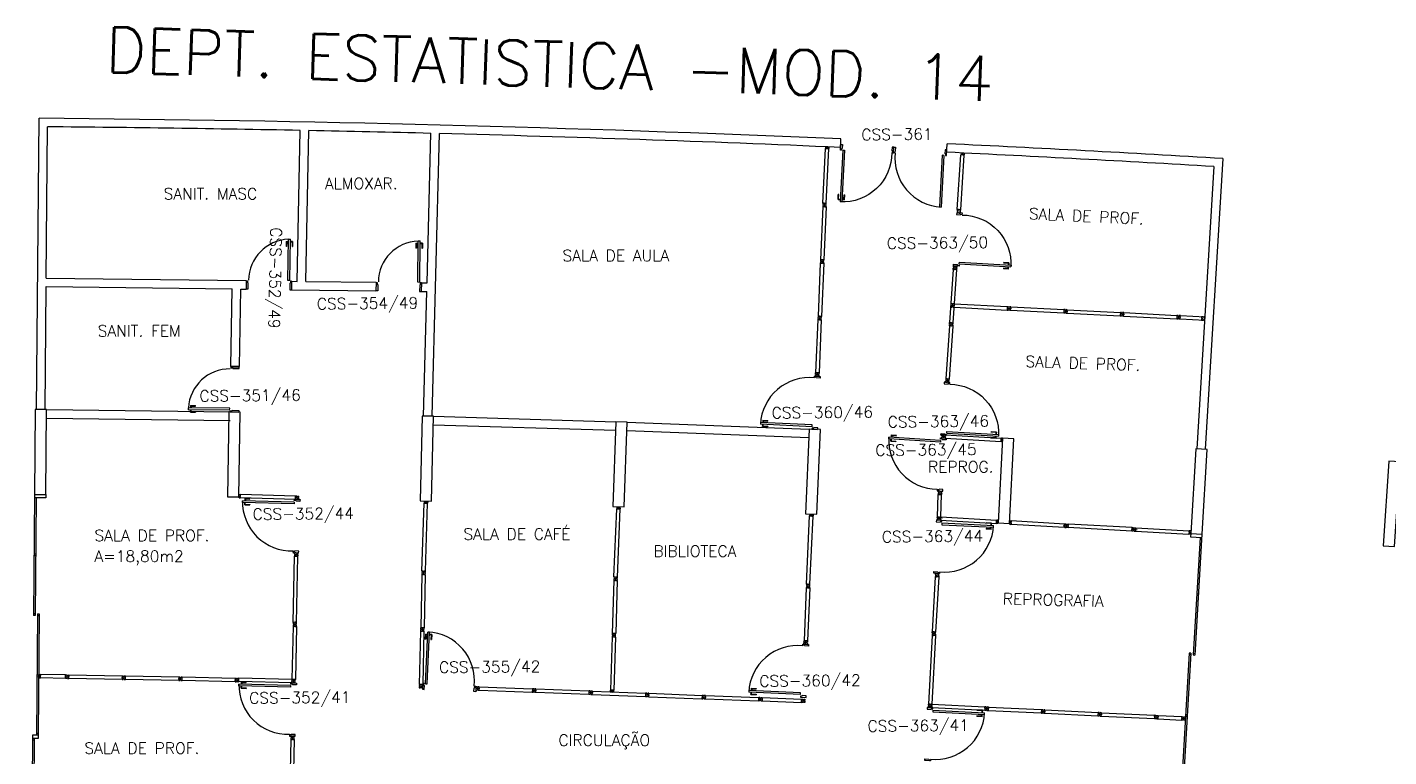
# Model space of a CAD drawing. Extents: x -152 to 150, y 325 to 437.
# Drawn here: x 3.64 to 27.71, y 396.22 to 409.12 of the extents above; entities that cross this region are included whole.
import ezdxf
from ezdxf.enums import TextEntityAlignment as Align

# ---------------------------------------------------------------- set-up
doc = ezdxf.new("R2010")
doc.units = 0
doc.header["$LTSCALE"] = 0.01
doc.header["$MEASUREMENT"] = 0
doc.layers.get('0').update_dxf_attribs({"linetype": 'CONTINUOUS'})
for name, color, linetype in [('ALV', 2, 'CONTINUOUS'), ('AREA', 2, 'CONTINUOUS'), ('DIV', 2, 'CONTINUOUS'), ('ESQ', 1, 'CONTINUOUS'), ('ESTR', 3, 'CONTINUOUS'), ('TEXTO', 2, 'CONTINUOUS'), ('TEXTO-ENDEREÇO', 2, 'CONTINUOUS'), ('USO', 2, 'CONTINUOUS')]:
    doc.layers.add(name, color=color, linetype=linetype)
doc.styles.add('LEGENDA', font='romans.shx', dxfattribs={"height": 0.2})
doc.styles.add('UNB-100', font='simplex.shx', dxfattribs={"height": 3})
doc.styles.add('UNB-100-1', font='simplex.shx', dxfattribs={"height": 0.2})

# ---------------------------------------------------------------- blocks, each defined once
blk = doc.blocks.new('PILAR-SSC')
blk.add_lwpolyline([(0.003, -27.952), (0.203, -27.952), (0.203, -26.452), (0.003, -26.452)], close=True)
blk = doc.blocks.new('DIVMT-SSC')
for p, q in [((0, 0.005), (0, -0.005)), ((0, -0.005), (0, 0.005)), ((-0.03, -0.03), (-0.03, -0.97)), ((0.006, -0.03), (-0.006, -0.03)), ((-0.005, 0), (0.005, 0)), ((0.005, 0), (-0.005, 0)), ((0.006, -0.02), (0.006, -0.03)), ((0.03, -0.03), (0.03, -0.97)), ((0.03, -0.97), (-0.03, -0.97)), ((-0.006, -0.98), (-0.006, -0.97)), ((-0.006, -0.98), (0.006, -0.98)), ((0.006, -1.001), (-0.006, -1.001)), ((0.005, -0.97), (-0.005, -0.97)), ((0, -0.994), (0, -1.007)), ((0, -1.02), (0, -1.021)), ((0.006, -0.98), (0.006, -0.97))]:
    blk.add_line(p, q)
blk.add_lwpolyline([(0.006, -0.02), (-0.006, -0.02), (0.006, -0.02), (0.006, -0.03), (0.03, -0.03), (0.03, -0.008), (0.02, -0.008), (0.02, 0.008), (0.03, 0.008), (0.03, 0.03), (0.006, 0.03), (0.006, 0.02), (-0.006, 0.02), (-0.006, 0.03), (-0.03, 0.03), (-0.03, 0.008), (-0.02, 0.008), (-0.02, -0.008), (-0.03, -0.008), (-0.03, -0.03), (-0.006, -0.03), (-0.006, -0.02), (-0.006, -0.03)])
blk = doc.blocks.new('DIVINI-SSC')
for p, q in [((-0.02, 0), (-0.02, -0.008)), ((-0.02, 0), (0.001, 0)), ((-0.005, 0), (0.005, 0)), ((0, 0.005), (0, -0.005)), ((0.001, 0), (0.02, 0)), ((-0.03, -0.008), (-0.02, -0.008)), ((-0.03, -0.008), (-0.03, -0.028)), ((-0.03, -0.028), (-0.008, -0.028)), ((-0.03, -0.03), (0.03, -0.03)), ((-0.03, -0.975), (-0.03, -0.03)), ((-0.009, -0.03), (-0.027, -0.03)), ((-0.008, -0.019), (0.008, -0.019)), ((-0.008, -0.019), (-0.008, -0.028)), ((-0.006, -0.021), (-0.006, -0.03)), ((0.006, -0.021), (-0.006, -0.021)), ((-0.006, -0.023), (-0.006, -0.027)), ((-0.004, -0.021), (0.004, -0.021)), ((0.006, -0.021), (0.006, -0.03)), ((0.006, -0.023), (0.006, -0.027)), ((0.008, -0.019), (0.008, -0.028)), ((0.03, -0.028), (0.008, -0.028)), ((0.009, -0.03), (0.027, -0.03)), ((0.02, 0), (0.02, -0.008)), ((0.03, -0.008), (0.02, -0.008)), ((0.03, -0.008), (0.03, -0.028)), ((0.03, -0.975), (0.03, -0.03)), ((0.004, -0.951), (0.004, -0.953)), ((-0.03, -0.975), (0.03, -0.975)), ((-0.009, -0.975), (-0.027, -0.975)), ((-0.006, -0.985), (-0.006, -0.975)), ((0.006, -0.985), (-0.006, -0.985)), ((0.006, -1.01), (-0.006, -1.01)), ((0, -0.985), (0, -0.988)), ((0, -1.003), (0, -1.018)), ((0.006, -0.985), (0.006, -0.975)), ((0.03, -0.975), (0.009, -0.975)), ((0.009, -0.975), (0.027, -0.975))]:
    blk.add_line(p, q)
blk = doc.blocks.new('PDV2D-SSC')
for p, q in [((-0.106, 0.965), (-0.076, 0.965)), ((-0.106, 0.05), (-0.106, 0.965)), ((-0.076, 0.05), (-0.076, 0.965)), ((-0.148, 0.925), (-0.108, 0.925)), ((-0.148, 0.925), (-0.148, 0.835)), ((-0.138, 0.835), (-0.148, 0.835)), ((-0.138, 0.915), (-0.108, 0.915)), ((-0.138, 0.915), (-0.138, 0.835)), ((-0.034, 0.925), (-0.074, 0.925)), ((-0.044, 0.915), (-0.074, 0.915)), ((-0.044, 0.915), (-0.044, 0.835)), ((-0.044, 0.835), (-0.034, 0.835)), ((-0.034, 0.925), (-0.034, 0.835)), ((-0.95, 0.05), (-0.97, 0.05)), ((-0.97, 0.05), (-0.97, 0.035)), ((-0.97, 0.035), (-0.97, -0.035)), ((-0.95, 0.02), (-0.95, 0.05)), ((-0.95, 0.02), (-0.94, 0.02)), ((-0.94, -0.05), (-0.94, 0.02)), ((-0.076, 0.05), (-0.106, 0.05)), ((-0.051, 0.02), (-0.061, 0.02)), ((-0.061, -0.05), (-0.061, 0.02)), ((-0.051, 0.05), (-0.031, 0.05)), ((-0.051, 0.02), (-0.051, 0.05)), ((-0.031, 0.05), (-0.031, -0.05)), ((-0.97, -0.035), (-0.97, -0.05)), ((-0.97, -0.05), (-0.94, -0.05)), ((-0.031, -0.05), (-0.061, -0.05))]:
    blk.add_line(p, q)
at = {"color": 1}
blk.add_arc((-0.076, 0.1), 0.865, 90, 183.3214, dxfattribs=at)
blk = doc.blocks.new('ESQCE-SSC')
for p, q in [((0, 0), (0, -2.143)), ((0.2, 0), (0.2, -0.06)), ((0.2, -0.06), (0, -0.06)), ((0.03, -0.06), (0.03, -2.143)), ((0.03, -1.056), (0, -1.056)), ((0.03, -1.086), (0, -1.086)), ((0.03, -2.113), (0, -2.113)), ((0.03, -2.143), (0, -2.143)), ((0.07, -2.113), (0.07, -4.253)), ((0.07, -2.113), (0.1, -2.113)), ((0.07, -2.143), (0.1, -2.143)), ((0.1, -2.113), (0.1, -4.253)), ((0.1, -3.199), (0.07, -3.199)), ((0.1, -3.229), (0.07, -3.229)), ((0, -4.256), (0, -6.443)), ((0.1, -4.256), (0, -4.256)), ((0.1, -4.316), (0, -4.316)), ((0.03, -4.316), (0.03, -6.443)), ((0.07, -4.223), (0.1, -4.223)), ((0.07, -4.253), (0.1, -4.253)), ((0.1, -4.256), (0.1, -4.316)), ((0.03, -4.346), (0, -4.346)), ((0.03, -6.413), (0, -6.413)), ((0.03, -6.443), (0, -6.443)), ((0.1, -6.413), (0.07, -6.413)), ((0.07, -6.413), (0.07, -8.571)), ((0.1, -6.443), (0.07, -6.443)), ((0.1, -6.413), (0.1, -8.571)), ((0.1, -7.485), (0.07, -7.485)), ((0.1, -7.515), (0.07, -7.515)), ((0, -8.541), (0.03, -8.541)), ((0, -8.541), (0, -10.694)), ((0, -8.571), (0.03, -8.571)), ((0.03, -8.541), (0.03, -10.694)), ((0.1, -8.541), (0.07, -8.541)), ((0.07, -8.571), (0.1, -8.571)), ((0.03, -9.628), (0, -9.628)), ((0.03, -9.658), (0, -9.658)), ((0.03, -10.664), (0, -10.664)), ((0.102, -10.694), (0, -10.694)), ((0, -10.694), (0, -10.755)), ((0.03, -10.694), (0, -10.694)), ((0, -10.755), (0.102, -10.755)), ((0.1, -10.755), (0.07, -10.755)), ((0.07, -10.755), (0.07, -12.882)), ((0.1, -10.785), (0.07, -10.785)), ((0.1, -10.755), (0.1, -12.882)), ((0.102, -10.755), (0.102, -10.694)), ((0.1, -11.77), (0.07, -11.77)), ((0, -12.887), (0, -15.019)), ((0.03, -12.852), (0.03, -14.95)), ((0, -14.95), (0.2, -14.95)), ((0.2, -14.95), (0.2, -15.019))]:
    blk.add_line(p, q)
blk = doc.blocks.new('MTINI-SSC')
for p, q in [((-0.03, 0.008), (-0.03, 0.028)), ((-0.03, 0.028), (-0.008, 0.028)), ((-0.03, 0.008), (-0.02, 0.008)), ((-0.02, 0), (-0.02, 0.008)), ((-0.001, 0), (-0.02, 0)), ((-0.008, 0.019), (-0.008, 0.028)), ((0.008, 0.019), (-0.008, 0.019)), ((0.005, 0), (-0.005, 0)), ((0.02, 0), (-0.001, 0)), ((0, -0.005), (0, 0.005)), ((0.008, 0.019), (0.008, 0.028)), ((0.03, 0.028), (0.008, 0.028)), ((0.03, 0.008), (0.02, 0.008)), ((0.02, 0), (0.02, 0.008)), ((0.03, 0.008), (0.03, 0.028))]:
    blk.add_line(p, q)
blk = doc.blocks.new('MDIVMT-SSC')
for p, q in [((-0.03, 0.03), (-0.03, 0.006)), ((-0.008, 0.03), (-0.03, 0.03)), ((-0.0185, 0.006), (-0.03, 0.006)), ((-0.0185, -0.006), (-0.0185, 0.006)), ((-0.008, 0.03), (-0.008, 0.02)), ((-0.008, 0.02), (0.008, 0.02)), ((-0.0051, 0), (0.0051, 0)), ((-0.0051, 0), (0.0051, 0)), ((0, -0.0051), (0, 0.0051)), ((0, -0.0051), (0, 0.0051)), ((0.008, 0.03), (0.008, 0.02)), ((0.008, 0.03), (0.03, 0.03)), ((0.0205, 0.006), (0.03, 0.006)), ((0.0205, -0.006), (0.0205, 0.006)), ((0.0205, 0.006), (0.03, 0.006)), ((0.0205, -0.006), (0.0205, 0.006)), ((0.03, 0.03), (0.03, -0.03)), ((0.03, 0.03), (0.47, 0.03)), ((0.03, 0.006), (0.03, 0.03)), ((0.03, 0.009), (0.03, 0.027)), ((0.03, 0.005), (0.03, -0.005)), ((0.47, 0.03), (0.47, -0.03)), ((0.4795, 0.006), (0.47, 0.006)), ((0.47, 0.005), (0.47, -0.005)), ((0.4795, -0.006), (0.4795, 0.006)), ((0.4949, 0), (0.5051, 0)), ((0.5051, 0), (0.4949, 0)), ((0.5, -0.0051), (0.5, 0.0051)), ((-0.0185, -0.006), (-0.03, -0.006)), ((-0.03, -0.03), (-0.03, -0.006)), ((-0.008, -0.03), (-0.03, -0.03)), ((-0.008, -0.03), (-0.008, -0.02)), ((-0.008, -0.02), (0.008, -0.02)), ((0.008, -0.03), (0.008, -0.02)), ((0.008, -0.03), (0.03, -0.03)), ((0.0205, -0.006), (0.03, -0.006)), ((0.0205, -0.006), (0.03, -0.006)), ((0.03, -0.006), (0.03, -0.03)), ((0.03, -0.03), (0.03, -0.009)), ((0.03, -0.009), (0.03, -0.027)), ((0.03, -0.03), (0.47, -0.03)), ((0.4795, -0.006), (0.47, -0.006))]:
    blk.add_line(p, q)
blk = doc.blocks.new('MTT-SSC')
for p, q in [((-0.006, 0.03), (-0.03, 0.03)), ((-0.03, 0.008), (-0.03, 0.03)), ((-0.03, 0.008), (-0.02, 0.008)), ((-0.02, -0.008), (-0.02, 0.008)), ((-0.006, 0.0205), (-0.006, 0.03)), ((0.006, 0.0205), (-0.006, 0.0205)), ((0.0051, 0), (-0.0051, 0)), ((-0.0051, 0), (0.0051, 0)), ((0, -0.0051), (0, 0.0051)), ((0, 0.0051), (0, -0.0051)), ((0.006, 0.0205), (0.006, 0.03)), ((0.006, 0.03), (0.03, 0.03)), ((0.02, -0.008), (0.02, 0.008)), ((0.03, 0.008), (0.02, 0.008)), ((0.03, 0.008), (0.03, 0.03)), ((-0.03, -0.008), (-0.02, -0.008)), ((-0.03, -0.008), (-0.03, -0.03)), ((-0.03, -0.03), (-0.006, -0.03)), ((-0.03, -0.03), (-0.009, -0.03)), ((-0.009, -0.03), (-0.027, -0.03)), ((-0.006, -0.0205), (-0.006, -0.03)), ((-0.006, -0.0205), (-0.006, -0.03)), ((0.006, -0.0205), (-0.006, -0.0205)), ((-0.006, -0.0205), (0.006, -0.0205)), ((0.006, -0.0205), (0.006, -0.03)), ((0.006, -0.0205), (0.006, -0.03)), ((0.03, -0.03), (0.006, -0.03)), ((0.03, -0.008), (0.02, -0.008)), ((0.03, -0.008), (0.03, -0.03))]:
    blk.add_line(p, q)
blk = doc.blocks.new('PD80-SSC')
at = {"color": 2}
for p, q in [((-0.777, 0.01), (-0.777, -0.03)), ((-0.777, 0.01), (-0.687, 0.01)), ((-0.687, 0), (-0.687, 0.01)), ((-0.075, 0), (0.075, 0)), ((-0.075, 0), (-0.075, -0.02)), ((0.075, -0.03), (0.075, 0)), ((-0.817, -0.065), (-0.817, -0.03)), ((-0.085, -0.03), (-0.817, -0.03)), ((-0.085, -0.065), (-0.817, -0.065)), ((-0.777, -0.105), (-0.777, -0.065)), ((-0.777, -0.105), (-0.687, -0.105)), ((-0.767, 0), (-0.767, -0.03)), ((-0.767, 0), (-0.687, 0)), ((-0.767, -0.095), (-0.767, -0.065)), ((-0.767, -0.095), (-0.687, -0.095)), ((-0.687, -0.095), (-0.687, -0.105)), ((-0.085, -0.03), (-0.085, -0.065)), ((-0.075, -0.02), (-0.04, -0.02)), ((-0.04, -0.03), (-0.04, -0.02)), ((-0.04, -0.03), (0.075, -0.03)), ((-0.075, -0.781), (-0.04, -0.781)), ((-0.075, -0.801), (-0.075, -0.781)), ((-0.075, -0.801), (0.075, -0.801)), ((-0.075, -0.802), (0.075, -0.802)), ((-0.04, -0.771), (0.075, -0.771)), ((-0.04, -0.771), (-0.04, -0.781)), ((0.075, -0.771), (0.075, -0.801))]:
    blk.add_line(p, q, dxfattribs=at)
at = {"color": 1}
blk.add_arc((-0.085, -0.03), 0.731, 182.6571, 270, dxfattribs=at)
blk = doc.blocks.new('PE80-SSC')
at = {"color": 2}
for p, q in [((0.075, 0), (-0.075, 0)), ((-0.075, -0.03), (-0.075, 0)), ((0.075, 0), (0.075, -0.02)), ((0.777, 0.01), (0.687, 0.01)), ((0.687, 0), (0.687, 0.01)), ((0.777, 0.01), (0.777, -0.03)), ((0.04, -0.03), (-0.075, -0.03)), ((0.075, -0.02), (0.04, -0.02)), ((0.04, -0.03), (0.04, -0.02)), ((0.085, -0.03), (0.817, -0.03)), ((0.085, -0.03), (0.085, -0.065)), ((0.085, -0.065), (0.817, -0.065)), ((0.767, 0), (0.687, 0)), ((0.767, -0.095), (0.687, -0.095)), ((0.687, -0.095), (0.687, -0.105)), ((0.777, -0.105), (0.687, -0.105)), ((0.767, 0), (0.767, -0.03)), ((0.767, -0.095), (0.767, -0.065)), ((0.777, -0.105), (0.777, -0.065)), ((0.817, -0.065), (0.817, -0.03)), ((0.04, -0.771), (-0.075, -0.771)), ((-0.075, -0.771), (-0.075, -0.801)), ((0.075, -0.801), (-0.075, -0.801)), ((0.075, -0.802), (-0.075, -0.802)), ((0.04, -0.771), (0.04, -0.781)), ((0.075, -0.781), (0.04, -0.781)), ((0.075, -0.801), (0.075, -0.781))]:
    blk.add_line(p, q, dxfattribs=at)
at = {"color": 1}
blk.add_arc((0.085, -0.03), 0.731, 270, 357.3429, dxfattribs=at)
blk = doc.blocks.new('PDV2E-SSC')
at = {"layer": 'DIV'}
for p, q in [((0.076, 0.05), (0.076, 0.965)), ((0.106, 0.965), (0.076, 0.965)), ((0.106, 0.05), (0.106, 0.965)), ((0.034, 0.925), (0.034, 0.835)), ((0.034, 0.925), (0.074, 0.925)), ((0.044, 0.835), (0.034, 0.835)), ((0.044, 0.915), (0.044, 0.835)), ((0.044, 0.915), (0.074, 0.915)), ((0.148, 0.925), (0.108, 0.925)), ((0.138, 0.915), (0.108, 0.915)), ((0.138, 0.915), (0.138, 0.835)), ((0.138, 0.835), (0.148, 0.835)), ((0.148, 0.925), (0.148, 0.835)), ((0.031, 0.05), (0.031, -0.05)), ((0.051, 0.05), (0.031, 0.05)), ((0.051, 0.02), (0.051, 0.05)), ((0.051, 0.02), (0.061, 0.02)), ((0.061, -0.05), (0.061, 0.02)), ((0.076, 0.05), (0.106, 0.05)), ((0.95, 0.02), (0.94, 0.02)), ((0.94, -0.05), (0.94, 0.02)), ((0.95, 0.02), (0.95, 0.05)), ((0.95, 0.05), (0.97, 0.05)), ((0.97, 0.05), (0.97, 0.035)), ((0.97, 0.035), (0.97, -0.035)), ((0.031, -0.05), (0.061, -0.05)), ((0.97, -0.05), (0.94, -0.05)), ((0.97, -0.035), (0.97, -0.05))]:
    blk.add_line(p, q, dxfattribs=at)
at = {"layer": 'DIV', "color": 1}
blk.add_arc((0.076, 0.1), 0.865, 356.6786, 90, dxfattribs=at)
blk = doc.blocks.new('A$C73356FFD')
at = {"layer": 'DIV'}
for p, q in [((0.025, 0.03), (0.035, 0.03)), ((0.035, 0.03), (0.025, 0.03)), ((0.03, 0.025), (0.03, 0.035)), ((0.03, 0.035), (0.03, 0.025))]:
    blk.add_line(p, q, dxfattribs=at)
blk.add_lwpolyline([(0.009, 0.036), (0, 0.036), (0, 0.06), (0.022, 0.06), (0.022, 0.05), (0.038, 0.05), (0.038, 0.06), (0.06, 0.06), (0.06, 0.036), (0.05, 0.036), (0.05, 0.024), (0.06, 0.024), (0.06, 0), (0.038, 0), (0.038, 0.01), (0.022, 0.01), (0.022, 0), (0, 0), (0, 0.024), (0.009, 0.024)], close=True, dxfattribs=at)
blk = doc.blocks.new('A$C265F004B')
at = {"linetype": 'Continuous'}
blk.add_blockref('A$C73356FFD', (0, 0), dxfattribs=at)
blk = doc.blocks.new('ESQCD-SSC')
for p, q in [((0, 0), (0, -0.06)), ((0.2, 0), (0.2, -2.143)), ((0, -0.06), (0.2, -0.06)), ((0.17, -0.06), (0.17, -2.143)), ((0.17, -1.056), (0.2, -1.056)), ((0.17, -1.086), (0.2, -1.086)), ((0.1, -2.113), (0.1, -4.253)), ((0.13, -2.113), (0.1, -2.113)), ((0.13, -2.143), (0.1, -2.143)), ((0.13, -2.113), (0.13, -4.253)), ((0.17, -2.113), (0.2, -2.113)), ((0.17, -2.143), (0.2, -2.143)), ((0.1, -3.199), (0.13, -3.199)), ((0.1, -3.229), (0.13, -3.229)), ((0.13, -4.223), (0.1, -4.223)), ((0.13, -4.253), (0.1, -4.253)), ((0.1, -4.256), (0.1, -4.316)), ((0.1, -4.256), (0.2, -4.256)), ((0.1, -4.316), (0.2, -4.316)), ((0.17, -4.316), (0.17, -6.443)), ((0.2, -4.256), (0.2, -6.443)), ((0.17, -4.346), (0.2, -4.346)), ((0.1, -6.413), (0.1, -8.571)), ((0.1, -6.413), (0.13, -6.413)), ((0.1, -6.443), (0.13, -6.443)), ((0.13, -6.413), (0.13, -8.571)), ((0.17, -6.413), (0.2, -6.413)), ((0.17, -6.443), (0.2, -6.443)), ((0.1, -7.485), (0.13, -7.485)), ((0.1, -7.515), (0.13, -7.515)), ((0.1, -8.541), (0.13, -8.541)), ((0.13, -8.571), (0.1, -8.571)), ((0.2, -8.541), (0.17, -8.541)), ((0.17, -8.541), (0.17, -10.694)), ((0.2, -8.571), (0.17, -8.571)), ((0.2, -8.541), (0.2, -10.694)), ((0.098, -10.694), (0.2, -10.694)), ((0.098, -10.755), (0.098, -10.694)), ((0.2, -10.755), (0.098, -10.755)), ((0.1, -10.755), (0.13, -10.755)), ((0.1, -10.755), (0.1, -12.882)), ((0.1, -10.785), (0.13, -10.785)), ((0.13, -10.755), (0.13, -12.882)), ((0.17, -10.664), (0.2, -10.664)), ((0.17, -10.694), (0.2, -10.694)), ((0.2, -10.694), (0.2, -10.755)), ((0.1, -11.77), (0.13, -11.77)), ((0.1, -11.8), (0.13, -11.8)), ((0.1, -12.852), (0.13, -12.852)), ((0.1, -12.882), (0.13, -12.882)), ((0.17, -12.852), (0.2, -12.852)), ((0.17, -12.852), (0.2, -12.852)), ((0.17, -12.852), (0.17, -14.95)), ((0.17, -12.882), (0.2, -12.882)), ((0.2, -12.852), (0.2, -12.887)), ((0.2, -12.887), (0.2, -15.019)), ((0, -14.95), (0, -15.019)), ((0.2, -14.95), (0, -14.95))]:
    blk.add_line(p, q)

msp = doc.modelspace()

# ---------------------------------------------------------------- linework, layer by layer
at = {"layer": 'ALV'}
for p, q in [((3.81, 402.362), (3.854, 407.511)), ((3.979, 404.685), (4.002, 407.36)), ((8.417, 404.628), (8.47, 407.297)), ((8.567, 404.627), (8.62, 407.294)), ((10.712, 404.599), (10.779, 407.245)), ((10.801, 402.243), (10.929, 407.241)), ((18.017, 406.95), (18.027, 407.146)), ((19.893, 406.853), (19.904, 407.061)), ((24.474, 401.658), (24.781, 406.798)), ((24.324, 401.666), (24.622, 406.658)), ((3.979, 404.685), (7.516, 404.64)), ((7.516, 404.64), (7.514, 404.49)), ((8.317, 404.63), (8.315, 404.48)), ((8.317, 404.63), (8.417, 404.628)), ((8.567, 404.627), (9.81, 404.611)), ((9.81, 404.611), (9.807, 404.461)), ((10.612, 404.6), (10.608, 404.45)), ((10.612, 404.6), (10.712, 404.599)), ((3.96, 402.36), (3.978, 404.535)), ((3.978, 404.535), (7.268, 404.493)), ((7.244, 403.122), (7.268, 404.493)), ((7.395, 403.122), (7.418, 404.491)), ((7.418, 404.491), (7.514, 404.49)), ((8.315, 404.48), (9.807, 404.461)), ((10.608, 404.45), (10.708, 404.449)), ((10.651, 402.247), (10.708, 404.449)), ((7.395, 403.122), (7.244, 403.122)), ((3.983, 402.21), (7.229, 402.168)), ((3.985, 402.36), (7.231, 402.318)), ((10.826, 402.242), (14.046, 402.146)), ((10.822, 402.092), (14.042, 401.996)), ((14.241, 401.989), (17.46, 401.866)), ((14.246, 402.139), (17.465, 402.016))]:
    msp.add_line(p, q, dxfattribs=at)
for radius, start, end in [(407.019, 87.52674, 89.52276), (406.869, 88.87236, 89.50164), (406.869, 88.54716, 88.85124), (406.869, 87.52692, 88.52604), (407.019, 86.57484, 87.2623), (406.869, 86.59596, 87.26237)]:
    msp.add_arc((0.463, 0.506), radius, start, end, dxfattribs=at)
at = {"layer": 'DIV'}
for p, q in [((17.755, 407), (17.754, 406.98)), ((17.755, 407), (17.765, 406.999)), ((17.766, 407.007), (17.765, 406.999)), ((17.766, 407.007), (17.786, 407.007)), ((17.777, 406.988), (17.776, 406.979)), ((17.777, 406.988), (17.793, 406.988)), ((17.779, 406.986), (17.778, 406.977)), ((17.791, 406.986), (17.779, 406.986)), ((17.78, 407.007), (17.791, 407.006)), ((17.786, 407.012), (17.785, 407.001)), ((17.786, 407.007), (17.806, 407.006)), ((17.793, 406.988), (17.792, 406.978)), ((17.806, 407.006), (17.805, 406.998)), ((17.815, 406.997), (17.805, 406.998)), ((17.815, 406.997), (17.814, 406.977)), ((18.96, 406.986), (18.96, 407.001)), ((18.96, 407.001), (18.99, 407)), ((18.99, 407), (18.987, 406.93)), ((17.708, 406.009), (17.754, 406.978)), ((17.754, 406.98), (17.776, 406.979)), ((17.754, 406.978), (17.814, 406.975)), ((17.775, 406.977), (17.757, 406.978)), ((17.768, 406.007), (17.814, 406.975)), ((17.779, 406.984), (17.778, 406.98)), ((17.781, 406.986), (17.789, 406.986)), ((17.791, 406.986), (17.79, 406.976)), ((17.791, 406.984), (17.79, 406.979)), ((17.814, 406.977), (17.792, 406.978)), ((17.793, 406.976), (17.811, 406.975)), ((18.955, 406.901), (18.956, 406.916)), ((18.975, 406.9), (18.955, 406.901)), ((18.956, 406.916), (18.96, 406.986)), ((18.977, 406.93), (18.975, 406.9)), ((18.977, 406.93), (18.987, 406.93)), ((19.818, 406.856), (19.771, 405.943)), ((19.848, 406.855), (19.801, 405.942)), ((19.848, 406.855), (19.818, 406.856)), ((19.869, 406.954), (19.865, 406.884)), ((19.875, 406.884), (19.865, 406.884)), ((19.899, 406.953), (19.869, 406.954)), ((19.875, 406.884), (19.873, 406.854)), ((19.873, 406.854), (19.893, 406.853)), ((19.893, 406.853), (19.899, 406.953)), ((20.084, 405.898), (20.145, 406.865)), ((20.144, 405.894), (20.205, 406.861)), ((20.146, 406.887), (20.156, 406.887)), ((20.166, 406.864), (20.148, 406.865)), ((20.157, 406.895), (20.156, 406.887)), ((20.184, 406.874), (20.168, 406.875)), ((20.17, 406.873), (20.169, 406.864)), ((20.17, 406.873), (20.182, 406.872)), ((20.182, 406.893), (20.172, 406.894)), ((20.18, 406.872), (20.172, 406.873)), ((20.197, 406.892), (20.176, 406.893)), ((20.177, 406.898), (20.177, 406.888)), ((20.182, 406.872), (20.181, 406.863)), ((20.205, 406.863), (20.183, 406.865)), ((20.184, 406.863), (20.202, 406.861)), ((20.197, 406.892), (20.196, 406.884)), ((20.206, 406.883), (20.196, 406.884)), ((20.206, 406.883), (20.205, 406.863)), ((17.708, 406.009), (17.768, 406.007)), ((19.771, 405.943), (19.801, 405.942)), ((20.144, 405.894), (20.084, 405.898)), ((23.991, 403.995), (24.001, 403.994)), ((24.001, 403.994), (23.991, 403.995)), ((23.995, 403.989), (23.996, 404)), ((23.996, 404), (23.995, 403.989)), ((24.016, 403.999), (24.026, 403.999)), ((24.024, 403.963), (24.46, 403.94)), ((24.026, 403.999), (24.025, 403.987)), ((24.027, 404.023), (24.463, 404)), ((19.844, 401.886), (19.829, 401.887)), ((19.834, 401.866), (19.834, 401.857)), ((19.834, 401.866), (19.846, 401.865)), ((19.835, 401.865), (19.835, 401.857)), ((19.835, 401.865), (19.845, 401.864)), ((19.845, 401.857), (19.835, 401.857)), ((19.837, 401.893), (19.836, 401.881)), ((19.836, 401.886), (19.847, 401.886)), ((19.842, 401.891), (19.841, 401.881)), ((19.845, 401.864), (19.845, 401.857)), ((19.846, 401.865), (19.846, 401.856)), ((19.862, 401.885), (19.859, 401.885)), ((19.862, 401.891), (19.872, 401.891)), ((19.862, 401.891), (19.862, 401.879)), ((19.862, 401.879), (19.871, 401.879)), ((19.87, 401.855), (19.873, 401.914)), ((19.871, 401.876), (19.87, 401.858)), ((19.87, 401.858), (20.858, 401.798)), ((19.873, 401.914), (19.872, 401.894)), ((19.872, 401.894), (19.873, 401.911)), ((19.873, 401.914), (20.861, 401.858)), ((19.896, 401.887), (19.893, 401.887)), ((20.858, 401.798), (20.861, 401.858)), ((20.859, 401.819), (20.858, 401.801)), ((20.869, 401.821), (20.859, 401.822)), ((20.86, 401.837), (20.861, 401.855)), ((20.869, 401.833), (20.86, 401.834)), ((20.86, 401.798), (20.861, 401.82)), ((20.88, 401.796), (20.86, 401.798)), ((20.87, 401.819), (20.861, 401.82)), ((20.863, 401.858), (20.862, 401.836)), ((20.871, 401.835), (20.862, 401.836)), ((20.867, 401.821), (20.862, 401.822)), ((20.883, 401.856), (20.863, 401.858)), ((20.867, 401.833), (20.863, 401.833)), ((20.869, 401.833), (20.869, 401.821)), ((20.869, 401.823), (20.869, 401.831)), ((20.87, 401.819), (20.871, 401.835)), ((20.888, 401.806), (20.88, 401.806)), ((20.88, 401.796), (20.88, 401.806)), ((20.883, 401.856), (20.883, 401.846)), ((20.891, 401.846), (20.883, 401.846)), ((20.894, 401.826), (20.884, 401.826)), ((20.888, 401.806), (20.889, 401.827)), ((20.889, 401.827), (20.891, 401.846)), ((20.889, 401.821), (20.89, 401.831)), ((7.376, 400.831), (7.386, 400.831)), ((7.38, 400.826), (7.381, 400.836)), ((7.38, 400.811), (7.381, 400.832)), ((7.38, 400.811), (7.388, 400.81)), ((7.381, 400.832), (7.381, 400.851)), ((7.381, 400.851), (7.389, 400.85)), ((7.388, 400.8), (7.388, 400.81)), ((7.388, 400.8), (7.408, 400.8)), ((7.389, 400.86), (7.409, 400.86)), ((7.389, 400.86), (7.389, 400.85)), ((7.399, 400.838), (7.409, 400.838)), ((7.399, 400.822), (7.399, 400.838)), ((7.399, 400.822), (7.408, 400.822)), ((7.401, 400.836), (7.411, 400.836)), ((7.401, 400.836), (7.401, 400.824)), ((7.401, 400.826), (7.401, 400.834)), ((7.401, 400.824), (7.41, 400.824)), ((7.403, 400.836), (7.408, 400.836)), ((7.403, 400.824), (7.407, 400.824)), ((7.408, 400.8), (7.408, 400.822)), ((7.409, 400.86), (7.409, 400.838)), ((7.41, 400.8), (7.411, 400.86)), ((7.41, 400.821), (7.41, 400.803)), ((8.385, 400.771), (7.41, 400.8)), ((8.387, 400.831), (7.411, 400.86)), ((7.411, 400.839), (7.411, 400.857)), ((8.385, 400.771), (8.387, 400.831)), ((8.386, 400.793), (8.385, 400.771)), ((8.385, 400.771), (8.409, 400.77)), ((8.386, 400.809), (8.387, 400.831)), ((8.386, 400.809), (8.396, 400.808)), ((8.396, 400.806), (8.386, 400.807)), ((8.396, 400.794), (8.386, 400.795)), ((8.386, 400.793), (8.396, 400.792)), ((8.411, 400.83), (8.387, 400.831)), ((8.396, 400.792), (8.396, 400.808)), ((8.396, 400.806), (8.396, 400.794)), ((8.409, 400.8), (8.424, 400.8)), ((8.41, 400.779), (8.409, 400.77)), ((8.41, 400.779), (8.409, 400.77)), ((8.422, 400.779), (8.41, 400.779)), ((8.41, 400.779), (8.422, 400.779)), ((8.411, 400.82), (8.411, 400.83)), ((8.423, 400.82), (8.411, 400.82)), ((8.416, 400.806), (8.416, 400.794)), ((8.422, 400.779), (8.421, 400.77)), ((8.422, 400.779), (8.421, 400.77)), ((8.445, 400.769), (8.421, 400.77)), ((8.423, 400.82), (8.423, 400.83)), ((8.423, 400.83), (8.447, 400.829)), ((8.436, 400.791), (8.436, 400.807)), ((8.446, 400.807), (8.436, 400.807)), ((8.446, 400.791), (8.436, 400.791)), ((8.446, 400.791), (8.445, 400.769)), ((8.446, 400.807), (8.447, 400.829)), ((10.662, 400.729), (10.661, 400.709)), ((10.662, 400.729), (10.672, 400.729)), ((10.672, 400.737), (10.672, 400.729)), ((10.672, 400.737), (10.693, 400.736)), ((10.687, 400.736), (10.697, 400.736)), ((10.692, 400.741), (10.692, 400.731)), ((10.693, 400.736), (10.712, 400.736)), ((10.712, 400.736), (10.712, 400.728)), ((19.732, 400.467), (19.747, 400.861)), ((19.747, 400.861), (19.807, 400.858)), ((19.783, 400.869), (19.771, 400.869)), ((19.771, 400.869), (19.771, 400.86)), ((19.772, 400.86), (19.782, 400.859)), ((19.784, 400.889), (19.774, 400.89)), ((19.778, 400.884), (19.779, 400.895)), ((19.779, 400.895), (19.778, 400.884)), ((19.783, 400.869), (19.783, 400.859)), ((19.792, 400.463), (19.807, 400.858)), ((10.621, 399.503), (10.661, 400.707)), ((10.661, 400.709), (10.683, 400.708)), ((10.661, 400.707), (10.721, 400.705)), ((10.682, 400.706), (10.664, 400.707)), ((10.681, 399.501), (10.721, 400.705)), ((10.684, 400.718), (10.683, 400.708)), ((10.684, 400.718), (10.7, 400.717)), ((10.685, 400.716), (10.685, 400.706)), ((10.697, 400.716), (10.685, 400.716)), ((10.685, 400.714), (10.685, 400.709)), ((10.687, 400.716), (10.695, 400.716)), ((10.697, 400.716), (10.697, 400.706)), ((10.697, 400.714), (10.697, 400.709)), ((10.7, 400.717), (10.699, 400.708)), ((10.721, 400.707), (10.699, 400.708)), ((10.7, 400.706), (10.718, 400.705)), ((10.722, 400.727), (10.712, 400.728)), ((10.722, 400.727), (10.721, 400.707)), ((14.015, 399.402), (14.064, 400.605)), ((14.065, 400.627), (14.064, 400.607)), ((14.064, 400.607), (14.086, 400.607)), ((14.064, 400.605), (14.124, 400.603)), ((14.065, 400.627), (14.075, 400.627)), ((14.085, 400.605), (14.067, 400.605)), ((14.075, 400.635), (14.075, 400.627)), ((14.075, 400.635), (14.096, 400.634)), ((14.075, 399.399), (14.124, 400.603)), ((14.086, 400.616), (14.102, 400.616)), ((14.086, 400.616), (14.086, 400.607)), ((14.088, 400.614), (14.088, 400.605)), ((14.1, 400.614), (14.088, 400.614)), ((14.088, 400.612), (14.088, 400.608)), ((14.09, 400.635), (14.1, 400.634)), ((14.09, 400.614), (14.098, 400.614)), ((14.095, 400.639), (14.095, 400.629)), ((14.096, 400.634), (14.115, 400.634)), ((14.1, 400.614), (14.1, 400.604)), ((14.1, 400.612), (14.1, 400.607)), ((14.102, 400.616), (14.102, 400.606)), ((14.124, 400.605), (14.102, 400.606)), ((14.103, 400.604), (14.121, 400.603)), ((14.115, 400.634), (14.115, 400.626)), ((14.125, 400.625), (14.115, 400.626)), ((14.125, 400.625), (14.124, 400.605)), ((17.475, 400.501), (17.474, 400.482)), ((17.475, 400.501), (17.485, 400.501)), ((17.485, 400.509), (17.506, 400.508)), ((17.485, 400.509), (17.485, 400.501)), ((17.497, 400.49), (17.496, 400.481)), ((17.497, 400.49), (17.513, 400.489)), ((17.51, 400.487), (17.498, 400.488)), ((17.498, 400.488), (17.498, 400.478)), ((17.5, 400.508), (17.51, 400.508)), ((17.506, 400.513), (17.505, 400.503)), ((17.506, 400.508), (17.525, 400.507)), ((17.513, 400.489), (17.512, 400.48)), ((17.525, 400.507), (17.525, 400.499)), ((17.535, 400.499), (17.525, 400.499)), ((17.535, 400.499), (17.534, 400.479)), ((17.418, 399.276), (17.474, 400.48)), ((17.474, 400.482), (17.496, 400.481)), ((17.474, 400.48), (17.534, 400.477)), ((17.495, 400.479), (17.477, 400.479)), ((17.478, 399.273), (17.534, 400.477)), ((17.498, 400.486), (17.498, 400.481)), ((17.5, 400.488), (17.508, 400.488)), ((17.51, 400.487), (17.51, 400.478)), ((17.51, 400.485), (17.51, 400.481)), ((17.534, 400.479), (17.512, 400.48)), ((17.513, 400.478), (17.531, 400.477)), ((19.762, 400.435), (19.747, 400.436)), ((19.755, 400.441), (19.755, 400.43)), ((19.755, 400.435), (19.765, 400.435)), ((19.76, 400.44), (19.759, 400.43)), ((19.78, 400.434), (19.777, 400.434)), ((19.781, 400.44), (19.78, 400.428)), ((19.781, 400.44), (19.79, 400.439)), ((19.788, 400.403), (19.792, 400.463)), ((19.788, 400.406), (20.776, 400.346)), ((19.792, 400.463), (19.79, 400.442)), ((19.79, 400.442), (19.791, 400.46)), ((19.792, 400.463), (20.779, 400.406)), ((19.814, 400.436), (19.812, 400.436)), ((20.776, 400.346), (20.779, 400.406)), ((20.777, 400.367), (20.776, 400.349)), ((20.787, 400.37), (20.777, 400.37)), ((20.778, 400.385), (20.779, 400.403)), ((20.787, 400.382), (20.778, 400.382)), ((20.778, 400.346), (20.779, 400.368)), ((20.798, 400.345), (20.778, 400.346)), ((20.789, 400.368), (20.779, 400.368)), ((20.781, 400.406), (20.78, 400.384)), ((20.79, 400.384), (20.78, 400.384)), ((20.785, 400.37), (20.78, 400.37)), ((20.801, 400.405), (20.781, 400.406)), ((20.785, 400.382), (20.781, 400.382)), ((20.787, 400.382), (20.787, 400.37)), ((20.787, 400.372), (20.787, 400.38)), ((20.789, 400.368), (20.79, 400.384)), ((20.798, 400.345), (20.798, 400.355)), ((20.806, 400.355), (20.798, 400.355)), ((20.801, 400.405), (20.801, 400.395)), ((20.809, 400.395), (20.801, 400.395)), ((20.813, 400.374), (20.803, 400.375)), ((20.806, 400.355), (20.808, 400.376)), ((20.807, 400.37), (20.808, 400.38)), ((20.808, 400.376), (20.809, 400.395)), ((21.996, 400.306), (21.995, 400.306)), ((22.022, 400.304), (22.009, 400.305)), ((22.015, 400.298), (22.016, 400.311)), ((22.037, 400.309), (22.036, 400.297)), ((22.036, 400.297), (22.046, 400.297)), ((22.037, 400.309), (22.046, 400.309)), ((22.044, 400.273), (22.048, 400.333)), ((23.171, 400.213), (22.044, 400.273)), ((22.046, 400.298), (22.046, 400.308)), ((23.174, 400.273), (22.048, 400.333)), ((23.171, 400.213), (23.174, 400.273)), ((23.172, 400.238), (23.173, 400.248)), ((23.174, 400.273), (23.173, 400.249)), ((23.174, 400.273), (23.173, 400.252)), ((23.173, 400.252), (23.174, 400.27)), ((23.182, 400.249), (23.173, 400.249)), ((23.182, 400.249), (23.173, 400.249)), ((23.196, 400.272), (23.174, 400.273)), ((23.182, 400.237), (23.182, 400.249)), ((23.182, 400.249), (23.182, 400.237)), ((23.196, 400.272), (23.196, 400.262)), ((23.196, 400.262), (23.212, 400.261)), ((23.212, 400.271), (23.212, 400.261)), ((23.212, 400.271), (23.234, 400.27)), ((23.233, 400.246), (23.234, 400.27)), ((23.171, 400.213), (23.172, 400.237)), ((23.193, 400.212), (23.171, 400.213)), ((23.182, 400.237), (23.172, 400.237)), ((23.182, 400.237), (23.172, 400.237)), ((23.193, 400.222), (23.209, 400.221)), ((23.193, 400.212), (23.193, 400.222)), ((23.197, 400.242), (23.208, 400.241)), ((23.208, 400.241), (23.197, 400.242)), ((23.202, 400.236), (23.203, 400.247)), ((23.203, 400.247), (23.202, 400.236)), ((23.209, 400.211), (23.209, 400.221)), ((23.209, 400.211), (23.231, 400.21)), ((23.223, 400.234), (23.223, 400.246)), ((23.223, 400.246), (23.233, 400.246)), ((23.223, 400.234), (23.232, 400.234)), ((23.232, 400.234), (23.231, 400.21)), ((8.342, 398.593), (8.366, 399.77)), ((8.366, 399.77), (8.426, 399.769)), ((8.387, 399.769), (8.369, 399.77)), ((8.402, 399.779), (8.39, 399.779)), ((8.39, 399.779), (8.39, 399.769)), ((8.39, 399.777), (8.39, 399.772)), ((8.392, 399.779), (8.4, 399.779)), ((8.401, 399.78), (8.401, 399.779)), ((8.402, 399.779), (8.402, 399.769)), ((8.402, 399.777), (8.402, 399.772)), ((8.402, 398.592), (8.426, 399.769)), ((8.405, 399.769), (8.423, 399.769)), ((10.657, 399.472), (10.645, 399.472)), ((10.651, 399.479), (10.651, 399.464)), ((14.065, 399.374), (14.053, 399.374)), ((14.059, 399.381), (14.058, 399.366)), ((17.452, 399.299), (17.452, 399.296)), ((19.695, 399.406), (19.641, 398.43)), ((19.696, 399.428), (19.695, 399.406)), ((19.695, 399.406), (19.719, 399.405)), ((19.755, 399.403), (19.695, 399.406)), ((19.695, 399.406), (19.716, 399.405)), ((19.696, 399.428), (19.706, 399.428)), ((19.697, 399.444), (19.698, 399.466)), ((19.697, 399.444), (19.707, 399.443)), ((19.722, 399.465), (19.698, 399.466)), ((19.716, 399.405), (19.698, 399.406)), ((19.755, 399.403), (19.701, 398.427)), ((19.706, 399.428), (19.707, 399.443)), ((19.731, 399.414), (19.719, 399.414)), ((19.719, 399.414), (19.719, 399.405)), ((19.719, 399.414), (19.731, 399.414)), ((19.719, 399.414), (19.719, 399.405)), ((19.73, 399.404), (19.72, 399.405)), ((19.721, 399.455), (19.722, 399.465)), ((19.733, 399.455), (19.721, 399.455)), ((19.731, 399.434), (19.721, 399.435)), ((19.721, 399.435), (19.731, 399.434)), ((19.726, 399.429), (19.727, 399.439)), ((19.727, 399.439), (19.726, 399.429)), ((19.731, 399.414), (19.731, 399.404)), ((19.731, 399.414), (19.731, 399.404)), ((19.755, 399.403), (19.731, 399.404)), ((19.733, 399.455), (19.734, 399.464)), ((19.734, 399.464), (19.758, 399.463)), ((19.746, 399.425), (19.747, 399.441)), ((19.756, 399.425), (19.746, 399.425)), ((19.757, 399.441), (19.747, 399.441)), ((19.756, 399.425), (19.755, 399.403)), ((19.757, 399.441), (19.758, 399.463)), ((17.418, 399.276), (17.478, 399.273)), ((17.439, 399.275), (17.421, 399.276)), ((17.441, 399.265), (17.442, 399.275)), ((17.453, 399.265), (17.441, 399.265)), ((17.452, 399.239), (17.441, 399.24)), ((17.447, 399.247), (17.446, 399.232)), ((17.447, 399.265), (17.447, 399.262)), ((17.453, 399.265), (17.454, 399.274)), ((17.457, 399.274), (17.475, 399.274)), ((17.478, 399.273), (17.457, 399.274)), ((8.342, 398.593), (8.402, 398.592)), ((8.363, 398.593), (8.345, 398.593)), ((8.366, 398.583), (8.366, 398.593)), ((8.378, 398.583), (8.366, 398.583)), ((8.372, 398.565), (8.371, 398.55)), ((8.372, 398.583), (8.372, 398.58)), ((8.377, 398.617), (8.376, 398.614)), ((8.378, 398.583), (8.378, 398.592)), ((8.381, 398.592), (8.399, 398.592)), ((8.402, 398.592), (8.381, 398.592)), ((8.378, 398.557), (8.366, 398.558)), ((10.633, 398.471), (10.621, 398.472)), ((10.627, 398.479), (10.627, 398.464)), ((14.02, 398.37), (14.009, 398.37)), ((14.039, 398.38), (14.038, 398.366)), ((19.637, 398.369), (19.574, 397.154)), ((19.697, 398.366), (19.634, 397.151)), ((19.639, 398.391), (19.637, 398.369)), ((19.637, 398.369), (19.661, 398.368)), ((19.697, 398.366), (19.637, 398.369)), ((19.637, 398.369), (19.658, 398.368)), ((19.639, 398.407), (19.641, 398.429)), ((19.639, 398.407), (19.649, 398.407)), ((19.639, 398.391), (19.649, 398.391)), ((19.658, 398.368), (19.64, 398.369)), ((19.701, 398.427), (19.641, 398.43)), ((19.665, 398.428), (19.641, 398.429)), ((19.649, 398.391), (19.649, 398.407)), ((19.662, 398.377), (19.661, 398.368)), ((19.662, 398.377), (19.661, 398.368)), ((19.674, 398.377), (19.662, 398.377)), ((19.662, 398.377), (19.674, 398.377)), ((19.672, 398.367), (19.662, 398.368)), ((19.675, 398.397), (19.663, 398.398)), ((19.664, 398.419), (19.665, 398.429)), ((19.664, 398.418), (19.665, 398.428)), ((19.664, 398.419), (19.676, 398.418)), ((19.676, 398.418), (19.664, 398.418)), ((19.674, 398.397), (19.664, 398.398)), ((19.664, 398.398), (19.674, 398.397)), ((19.676, 398.428), (19.666, 398.429)), ((19.668, 398.379), (19.668, 398.378)), ((19.669, 398.405), (19.669, 398.391)), ((19.669, 398.393), (19.669, 398.403)), ((19.669, 398.403), (19.669, 398.393)), ((19.674, 398.377), (19.673, 398.367)), ((19.674, 398.377), (19.673, 398.367)), ((19.697, 398.366), (19.673, 398.367)), ((19.676, 398.418), (19.677, 398.428)), ((19.676, 398.418), (19.677, 398.427)), ((19.677, 398.427), (19.7, 398.426)), ((19.689, 398.389), (19.689, 398.405)), ((19.699, 398.404), (19.689, 398.405)), ((19.699, 398.388), (19.689, 398.389)), ((19.699, 398.388), (19.697, 398.366)), ((19.699, 398.404), (19.7, 398.426)), ((13.954, 397.38), (13.955, 397.4)), ((13.954, 397.38), (13.964, 397.379)), ((13.955, 397.4), (13.977, 397.399)), ((13.964, 397.371), (13.964, 397.379)), ((13.964, 397.371), (13.985, 397.37)), ((13.976, 397.389), (13.977, 397.399)), ((13.976, 397.389), (13.992, 397.389)), ((13.978, 397.391), (13.979, 397.401)), ((13.99, 397.391), (13.978, 397.391)), ((13.979, 397.393), (13.979, 397.398)), ((13.979, 397.371), (13.989, 397.37)), ((13.98, 397.391), (13.988, 397.391)), ((13.984, 397.365), (13.984, 397.376)), ((13.985, 397.37), (14.004, 397.37)), ((13.99, 397.391), (13.991, 397.4)), ((13.991, 397.393), (13.991, 397.397)), ((13.992, 397.389), (13.993, 397.398)), ((14.015, 397.397), (13.993, 397.398)), ((13.994, 397.4), (14.012, 397.4)), ((14.004, 397.37), (14.004, 397.378)), ((14.014, 397.377), (14.004, 397.378)), ((14.014, 397.377), (14.015, 397.397)), ((16.573, 397.234), (16.572, 397.21)), ((16.594, 397.209), (16.572, 397.21)), ((16.573, 397.246), (16.574, 397.27)), ((16.583, 397.246), (16.573, 397.246)), ((16.582, 397.234), (16.573, 397.234)), ((16.596, 397.269), (16.574, 397.27)), ((16.583, 397.246), (16.582, 397.234)), ((16.61, 397.218), (16.594, 397.219)), ((16.594, 397.209), (16.594, 397.219)), ((16.596, 397.269), (16.596, 397.259)), ((16.612, 397.258), (16.596, 397.259)), ((16.608, 397.239), (16.598, 397.239)), ((16.598, 397.239), (16.608, 397.239)), ((16.603, 397.244), (16.603, 397.234)), ((16.603, 397.234), (16.603, 397.244)), ((16.61, 397.209), (16.61, 397.218)), ((16.61, 397.209), (16.632, 397.208)), ((16.612, 397.268), (16.612, 397.258)), ((16.612, 397.268), (16.634, 397.268)), ((16.624, 397.244), (16.623, 397.232)), ((16.623, 397.232), (16.624, 397.244)), ((16.623, 397.232), (16.633, 397.232)), ((16.623, 397.232), (16.633, 397.232)), ((16.624, 397.244), (16.633, 397.244)), ((16.624, 397.244), (16.633, 397.244)), ((16.634, 397.268), (16.632, 397.208)), ((16.632, 397.208), (16.633, 397.232)), ((16.633, 397.229), (16.632, 397.211)), ((16.632, 397.208), (16.633, 397.229)), ((16.632, 397.208), (17.329, 397.182)), ((16.634, 397.268), (16.633, 397.244)), ((16.633, 397.243), (16.633, 397.233)), ((16.634, 397.268), (17.331, 397.241)), ((17.331, 397.241), (17.329, 397.182)), ((17.339, 397.205), (17.329, 397.206)), ((17.339, 397.217), (17.33, 397.217)), ((17.33, 397.216), (17.33, 397.207)), ((17.339, 397.205), (17.339, 397.217)), ((17.353, 397.211), (17.367, 397.21)), ((17.361, 397.217), (17.36, 397.204)), ((17.379, 397.21), (17.38, 397.21)), ((19.573, 397.132), (19.574, 397.154)), ((19.573, 397.132), (19.583, 397.132)), ((19.598, 397.153), (19.574, 397.154)), ((19.582, 397.116), (19.583, 397.132)), ((19.597, 397.143), (19.598, 397.153)), ((19.597, 397.143), (19.609, 397.143)), ((19.597, 397.123), (19.607, 397.122)), ((19.607, 397.122), (19.597, 397.123)), ((19.602, 397.118), (19.602, 397.128)), ((19.602, 397.128), (19.602, 397.118)), ((19.609, 397.143), (19.61, 397.152)), ((19.61, 397.152), (19.634, 397.151)), ((19.622, 397.114), (19.622, 397.13)), ((19.632, 397.129), (19.622, 397.13)), ((19.632, 397.129), (19.634, 397.151)), ((19.572, 397.116), (19.571, 397.094)), ((19.571, 397.094), (19.595, 397.093)), ((19.571, 397.094), (19.631, 397.091)), ((19.572, 397.116), (19.582, 397.116)), ((19.595, 397.103), (19.607, 397.102)), ((19.595, 397.103), (19.595, 397.093)), ((19.607, 397.102), (19.595, 397.103)), ((19.595, 397.103), (19.595, 397.093)), ((19.596, 397.093), (19.606, 397.092)), ((19.607, 397.102), (19.607, 397.092)), ((19.607, 397.102), (19.607, 397.092)), ((19.631, 397.091), (19.607, 397.092)), ((19.61, 397.092), (19.628, 397.091)), ((19.631, 397.091), (19.61, 397.092)), ((19.632, 397.113), (19.622, 397.114)), ((19.632, 397.113), (19.631, 397.091)), ((20.572, 397.069), (20.571, 397.045)), ((20.593, 397.044), (20.571, 397.045)), ((20.572, 397.081), (20.573, 397.105)), ((20.582, 397.081), (20.572, 397.081)), ((20.581, 397.069), (20.572, 397.069)), ((20.595, 397.104), (20.573, 397.105)), ((20.582, 397.081), (20.581, 397.069)), ((20.609, 397.053), (20.593, 397.054)), ((20.593, 397.044), (20.593, 397.054)), ((20.595, 397.104), (20.595, 397.094)), ((20.611, 397.093), (20.595, 397.094)), ((20.607, 397.074), (20.597, 397.074)), ((20.597, 397.074), (20.607, 397.074)), ((20.602, 397.079), (20.602, 397.069)), ((20.602, 397.069), (20.602, 397.079)), ((20.609, 397.043), (20.609, 397.053)), ((20.609, 397.043), (20.631, 397.042)), ((20.611, 397.103), (20.611, 397.093)), ((20.611, 397.103), (20.633, 397.102)), ((20.623, 397.079), (20.622, 397.067)), ((20.622, 397.067), (20.623, 397.079)), ((20.622, 397.067), (20.632, 397.066)), ((20.622, 397.067), (20.632, 397.066)), ((20.623, 397.079), (20.632, 397.078)), ((20.623, 397.079), (20.632, 397.078)), ((20.633, 397.102), (20.631, 397.042)), ((20.631, 397.042), (20.632, 397.066)), ((20.632, 397.063), (20.631, 397.045)), ((20.631, 397.042), (20.632, 397.063)), ((20.633, 397.102), (20.632, 397.078)), ((20.632, 397.077), (20.632, 397.067)), ((23.57, 396.919), (23.569, 396.895)), ((23.591, 396.894), (23.569, 396.895)), ((23.58, 396.919), (23.57, 396.919)), ((23.571, 396.931), (23.572, 396.955)), ((23.58, 396.931), (23.571, 396.931)), ((23.594, 396.954), (23.572, 396.955)), ((23.58, 396.931), (23.58, 396.919)), ((23.591, 396.894), (23.592, 396.904)), ((23.608, 396.903), (23.592, 396.904)), ((23.594, 396.954), (23.594, 396.944)), ((23.609, 396.943), (23.594, 396.944)), ((23.606, 396.923), (23.595, 396.924)), ((23.595, 396.924), (23.606, 396.923)), ((23.601, 396.929), (23.6, 396.919)), ((23.6, 396.919), (23.601, 396.929)), ((23.607, 396.893), (23.608, 396.903)), ((23.607, 396.893), (23.629, 396.892)), ((23.61, 396.953), (23.609, 396.943)), ((23.61, 396.953), (23.632, 396.952)), ((23.621, 396.929), (23.621, 396.917)), ((23.621, 396.929), (23.631, 396.928)), ((23.621, 396.917), (23.621, 396.929)), ((23.621, 396.929), (23.631, 396.928)), ((23.621, 396.917), (23.63, 396.916)), ((23.621, 396.917), (23.63, 396.916)), ((23.632, 396.952), (23.629, 396.892)), ((23.629, 396.892), (23.63, 396.916)), ((23.63, 396.913), (23.629, 396.895)), ((23.629, 396.892), (23.63, 396.913)), ((23.629, 396.892), (24.053, 396.872)), ((23.631, 396.927), (23.63, 396.917)), ((23.632, 396.952), (23.631, 396.928)), ((23.632, 396.952), (24.056, 396.932)), ((24.056, 396.932), (24.053, 396.872)), ((24.065, 396.908), (24.055, 396.908)), ((24.055, 396.907), (24.055, 396.897)), ((24.064, 396.896), (24.055, 396.896)), ((24.064, 396.896), (24.065, 396.908)), ((24.078, 396.901), (24.092, 396.901)), ((24.086, 396.907), (24.085, 396.895))]:
    msp.add_line(p, q, dxfattribs=at)
for points in [[(20.133, 405.871), (20.133, 405.859), (20.133, 405.871), (20.143, 405.871), (20.144, 405.895), (20.122, 405.896), (20.122, 405.886), (20.106, 405.886), (20.106, 405.896), (20.084, 405.898), (20.083, 405.874), (20.092, 405.873), (20.092, 405.861), (20.082, 405.862), (20.081, 405.838), (20.103, 405.837), (20.104, 405.847), (20.12, 405.846), (20.119, 405.836), (20.141, 405.835), (20.142, 405.859), (20.133, 405.859), (20.142, 405.859)], [(24.016, 403.999), (24.016, 403.987), (24.016, 403.999), (24.026, 403.999), (24.027, 404.023), (24.005, 404.024), (24.005, 404.014), (23.989, 404.015), (23.989, 404.025), (23.967, 404.026), (23.966, 404.002), (23.975, 404.002), (23.975, 403.99), (23.965, 403.99), (23.964, 403.966), (23.986, 403.965), (23.987, 403.975), (24.003, 403.974), (24.002, 403.964), (24.024, 403.963), (24.025, 403.987), (24.016, 403.987), (24.025, 403.987)], [(24.452, 403.977), (24.451, 403.965), (24.452, 403.977), (24.462, 403.976), (24.463, 404), (24.441, 404.001), (24.44, 403.991), (24.424, 403.992), (24.425, 404.002), (24.403, 404.003), (24.402, 403.979), (24.411, 403.979), (24.411, 403.967), (24.401, 403.967), (24.4, 403.943), (24.422, 403.942), (24.422, 403.952), (24.438, 403.952), (24.438, 403.942), (24.46, 403.94), (24.461, 403.964), (24.451, 403.965), (24.461, 403.964)], [(10.624, 397.476), (10.624, 397.464), (10.624, 397.476), (10.634, 397.476), (10.635, 397.5), (10.613, 397.501), (10.612, 397.491), (10.596, 397.491), (10.597, 397.501), (10.575, 397.502), (10.574, 397.478), (10.583, 397.478), (10.583, 397.466), (10.573, 397.466), (10.572, 397.442), (10.594, 397.441), (10.595, 397.451), (10.611, 397.451), (10.61, 397.441), (10.632, 397.44), (10.633, 397.464), (10.624, 397.464), (10.633, 397.464)]]:
    msp.add_lwpolyline(points, dxfattribs=at)
at = {"layer": 'DIV', "color": 1}
msp.add_arc((19.846, 406.805), 0.865, 173.7269, 267.0484, dxfattribs=at)

# ---------------------------------------------------------------- block references
for p, rotation in [((17.58, 403.011), 267.5610000000021), ((17.375, 398.272), 267.5610000000021), ((24.053, 396.872), 356.6693729403351)]:
    msp.add_blockref('A$C265F004B', p, dxfattribs=dict(rotation=rotation))
at = {"xscale": -1, "rotation": 86.1080635410478}
msp.add_blockref('A$C265F004B', (19.94, 402.899), dxfattribs=at)
at = {"layer": 'DIV', "xscale": -1}
for name, p, rotation in [('PDV2E-SSC', (17.989, 407.001), 177.0483912030183), ('PDV2E-SSC', (20.064, 404.866), 266.4513739613437), ('DIVMT-SSC', (20.044, 404.867), 356.1080635410486), ('DIVMT-SSC', (19.976, 403.869), 356.1080635410486), ('PDV2E-SSC', (19.843, 401.873), 266.4513739613437)]:
    msp.add_blockref(name, p, dxfattribs=dict(at, rotation=rotation))
at = {"layer": 'DIV'}
for name, p, rotation in [('DIVMT-SSC', (17.737, 405.978), 357.5609999999996), ('DIVMT-SSC', (17.694, 404.978), 357.5609999999996), ('DIVMT-SSC', (19.998, 404.202), 86.93763998379893), ('DIVMT-SSC', (20.998, 404.148), 87.13299862212499), ('DIVMT-SSC', (21.997, 404.098), 87.03611044576327), ('DIVMT-SSC', (17.651, 403.979), 357.5609999999996), ('DIVMT-SSC', (22.996, 404.046), 87.03611044576327), ('PDV2E-SSC', (17.564, 401.98), 87.21768957970546), ('PDV2D-SSC', (19.842, 401.888), 86.26376199832906), ('A$C265F004B', (19.87, 401.855), 86.67467811694281), ('PDV2D-SSC', (8.416, 400.8), 88.52367286729267), ('MTT-SSC', (19.779, 400.889), 356.632224974354), ('PDV2E-SSC', (19.765, 400.434), 267.2176895797071), ('A$C265F004B', (19.788, 400.403), 86.67467811694281), ('DIVINI-SSC', (21.007, 400.363), 86.67467811694038), ('MTT-SSC', (22.015, 400.304), 357.0129117806214), ('DIVINI-SSC', (24.211, 400.186), 266.7028517525374), ('MTT-SSC', (8.397, 399.8), 87.95307197123475), ('DIVMT-SSC', (10.651, 399.472), 358.6515279178345), ('DIVMT-SSC', (14.045, 399.37), 358.2527043425851), ('DIVMT-SSC', (17.446, 399.24), 357.5609999999996), ('DIVMT-SSC', (8.372, 398.558), 358.8617999999991), ('DIVMT-SSC', (10.627, 398.471), 358.6515279178345), ('PDV2E-SSC', (10.604, 397.467), 357.3337998288855), ('DIVMT-SSC', (14.014, 398.37), 358.2527043425851), ('PDV2E-SSC', (17.359, 397.242), 87.21768957970546), ('MDIVMT-SSC', (4.35, 397.637), 178.6722208023032), ('MTINI-SSC', (3.85, 397.649), 269.2326890296378), ('DIVMT-SSC', (5.35, 397.618), 268.8997405451772), ('DIVMT-SSC', (6.351, 397.6), 268.8826446666396), ('DIVMT-SSC', (7.351, 397.578), 268.74787176116), ('DIVMT-SSC', (8.352, 397.557), 268.6352099600466), ('PDV2D-SSC', (8.352, 397.557), 88.52367286729267), ('DIVMT-SSC', (11.603, 397.431), 87.8854134577893), ('DIVMT-SSC', (12.603, 397.394), 87.78852528142751), ('DIVMT-SSC', (13.603, 397.355), 87.70693188901893), ('DIVMT-SSC', (14.603, 397.315), 87.79818732710397), ('DIVMT-SSC', (15.603, 397.277), 87.83163603408418), ('A$C265F004B', (17.329, 397.182), 357.5609999999996), ('DIVMT-SSC', (19.603, 397.122), 87.23609158186197), ('PDV2E-SSC', (19.605, 397.122), 267.2176895797071), ('DIVMT-SSC', (20.602, 397.073), 87.23609158186197), ('DIVMT-SSC', (21.602, 397.023), 87.23609158186197), ('DIVMT-SSC', (22.601, 396.973), 87.23609158186197), ('DIVMT-SSC', (8.332, 396.557), 358.8617999999991)]:
    msp.add_blockref(name, p, dxfattribs=dict(at, rotation=rotation))
at = {"layer": 'DIV', "xscale": -0.00270145740961425, "yscale": 7.477697755575718e-05, "zscale": 0.002701457409616026}
msp.add_blockref('DIVMT-SSC', (5.35, 397.619), dxfattribs=at)
at = {"layer": 'ESQ'}
for name, p, rotation in [('PD80-SSC', (8.316, 404.555), 269.3303595740065), ('PD80-SSC', (10.61, 404.525), 269.3130214824947), ('PE80-SSC', (7.306, 402.317), 179.2375208839532), ('ESQCE-SSC', (3.772, 400.862), 359.509614308869), ('ESQCD-SSC', (24.21, 400.171), 356.5853999999999)]:
    msp.add_blockref(name, p, dxfattribs=dict(at, rotation=rotation))
at = {"layer": 'ESTR'}
for p, rotation in [((4.007, 428.813), 359.5121951219506), ((7.654, 428.767), 359.0243902439026), ((11.299, 428.69), 358.536585365854), ((14.944, 428.583), 358.0487804878048), ((18.588, 428.444), 357.5609756097574), ((22.231, 428.274), 357.0731707317075), ((25.872, 428.073), 356.5853658536586), ((29.511, 427.841), 356.0975609756096)]:
    msp.add_blockref('PILAR-SSC', p, dxfattribs=dict(at, rotation=rotation))

# ---------------------------------------------------------------- texts
at = {"layer": 'AREA', "style": 'UNB-100'}
msp.add_text('A=18,80m2', height=0.2, dxfattribs=at).set_placement((4.832, 399.668))
at = {"layer": 'TEXTO', "style": 'UNB-100'}
for s, p in [('SANIT. MASC', (6.055, 406.077)), ('ALMOXAR.', (8.905, 406.257)), ('SALA DE AULA', (13.106, 404.983)), ('SANIT. FEM', (4.89, 403.651)), ('REPROG.', (19.567, 401.249)), ('SALA DE CAFÉ', (11.354, 400.059)), ('SALA DE PROF.', (4.832, 400.035)), ('BIBLIOTECA', (14.713, 399.758)), ('CIRCULAÇÃO', (13.034, 396.414)), ('SALA DE PROF.', (4.654, 396.274))]:
    msp.add_text(s, height=0.2, dxfattribs=at).set_placement(p)
for s, rotation, p in [('SALA DE PROF.', 357.2974, (21.347, 405.728)), ('SALA DE PROF.', 358.0398, (21.287, 403.114)), ('REPROGRAFIA', 358.551, (20.887, 398.917))]:
    msp.add_text(s, height=0.2, rotation=rotation, dxfattribs=at).set_placement(p)
at = {"layer": 'TEXTO-ENDEREÇO', "style": 'UNB-100-1'}
for s, rotation, p in [('CSS-361', 0.547, (19.019, 407.127)), ('CSS-352/49', 268.88, (7.926, 404.69)), ('CSS-363/50', 0.547, (19.734, 405.209)), ('CSS-354/49', 0.547, (9.659, 404.139)), ('CSS-351/46', 0.547, (7.584, 402.51)), ('CSS-360/46', 0.547, (17.699, 402.211)), ('CSS-363/46', 0.547, (19.75, 402.051)), ('CSS-363/45', 0.547, (19.531, 401.55)), ('CSS-352/44', 0.547, (8.524, 400.419)), ('CSS-363/44', 0.547, (19.647, 400.02)), ('CSS-355/42', 0.547, (11.819, 397.712)), ('CSS-360/42', 0.547, (17.481, 397.468)), ('CSS-352/41', 0.547, (8.463, 397.169)), ('CSS-363/41', 0.547, (19.394, 396.673))]:
    msp.add_text(s, height=0.2, rotation=rotation, dxfattribs=at).set_placement(p, align=Align.CENTER)
at = {"layer": 'USO', "style": 'LEGENDA'}
msp.add_text('DEPT. ESTATISTICA -MOD. 14', height=0.8, rotation=358.1189, dxfattribs=at).set_placement((5.018, 408.326))

doc.saveas('drawing.dxf')
